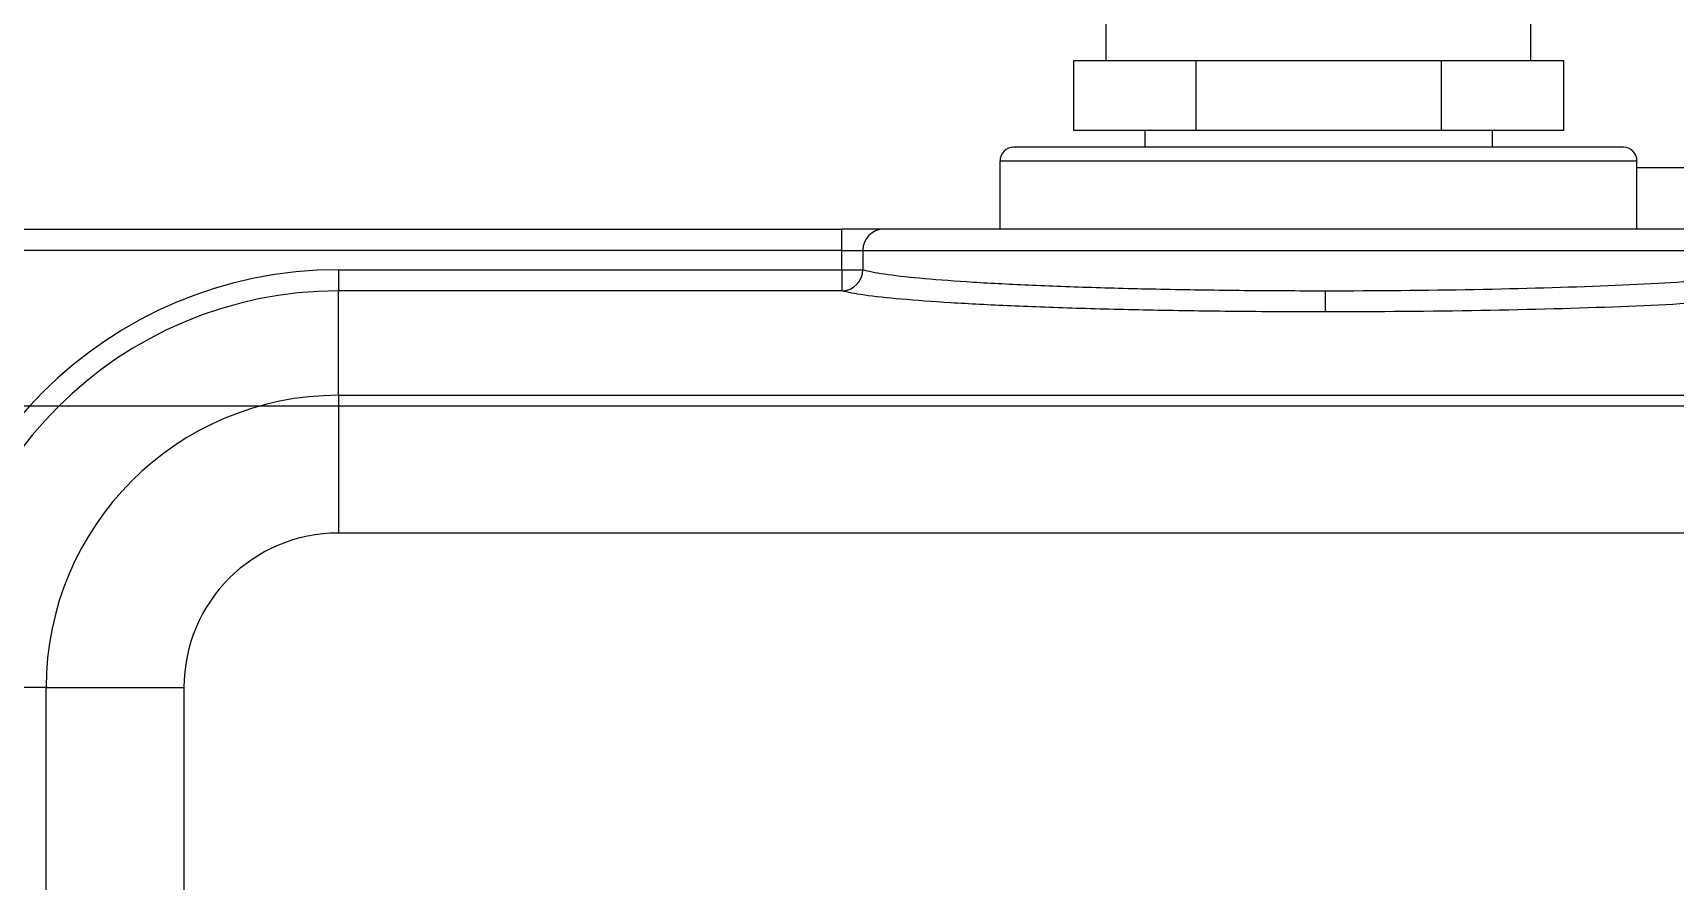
# Model space of a CAD drawing. Header units: inches. Extents: x -883 to 808, y -248 to 1051.
# Drawn here: x -282.78 to -278.912, y 738.018 to 740.017 of the extents above; entities that cross this region are included whole.
import ezdxf

# ---------------------------------------------------------------- set-up
doc = ezdxf.new("R2010")
doc.units = ezdxf.units.IN
doc.header["$MEASUREMENT"] = 0
doc.layers.get('0').update_dxf_attribs({"linetype": 'CONTINUOUS'})
doc.layers.add('EQUIPMENT - COMPRESSORS', color=41, linetype='CONTINUOUS')
doc.layers.add('P-HSS', color=6, linetype='CONTINUOUS')

# ---------------------------------------------------------------- blocks, each defined once
blk = doc.blocks.new('A$Cb802d3fd')
for p, q in [((98.5278, 42.9851), (98.5278, 43.2311)), ((99.5578, 41.1108), (99.5578, 43.2364)), ((99.6078, 43.2364), (99.6078, 41.1108)), ((96.0278, 42.9851), (98.5278, 42.9851)), ((98.5278, 42.9851), (98.5278, 42.6605)), ((98.5278, 42.6605), (96.0278, 42.6605)), ((98.892, 38.8604), (98.892, 42.2964)), ((99.2165, 42.2964), (98.892, 42.2964)), ((99.2165, 42.2964), (99.4626, 42.2964)), ((99.2165, 42.2964), (99.2165, 38.8604)), ((99.5125, 42.2964), (99.4626, 42.2964)), ((99.4626, 41.1108), (99.4626, 42.2964)), ((99.5125, 42.2964), (99.5125, 41.1108)), ((99.5125, 41.1108), (99.4626, 41.1108)), ((99.5125, 41.1108), (99.5125, 41.0616)), ((99.5125, 41.1108), (99.5578, 41.1108)), ((99.5578, 41.1108), (99.6078, 41.1108)), ((99.5578, 41.1108), (99.5578, 41.0616)), ((99.6078, 41.0125), (99.6078, 41.1108)), ((99.5578, 41.0616), (99.5125, 41.0616)), ((99.5578, 41.0616), (99.5578, 38.8831)), ((99.6078, 38.9322), (99.6078, 41.0125)), ((99.4809, 40.7602), (99.4809, 40.7602)), ((99.6078, 40.7385), (99.7691, 40.7385)), ((99.7691, 40.7385), (99.7691, 39.2385)), ((99.8011, 39.2705), (99.8011, 40.7065)), ((99.8405, 40.2772), (99.8405, 40.5659)), ((100.0055, 40.5659), (99.8405, 40.5659)), ((100.0055, 40.5659), (100.0055, 40.4215)), ((100.0055, 40.4885), (100.1625, 40.4885)), ((100.0055, 40.4215), (100.0055, 40.2772)), ((99.8405, 40.3972), (99.8011, 40.3972)), ((99.8405, 39.6998), (99.8405, 40.2772)), ((100.0055, 40.2772), (99.8405, 40.2772)), ((100.0055, 40.2772), (100.0055, 39.9885)), ((99.4629, 39.9724), (99.413, 39.9724)), ((100.0055, 39.9885), (100.0055, 39.6998)), ((99.8405, 39.4111), (99.8405, 39.6998)), ((100.0055, 39.6998), (99.8405, 39.6998)), ((100.0055, 39.6998), (100.0055, 39.5555)), ((99.8405, 39.5797), (99.8011, 39.5797)), ((100.0055, 39.5555), (100.0055, 39.4111)), ((100.0055, 39.4885), (100.1625, 39.4885)), ((100.0055, 39.4111), (99.8405, 39.4111)), ((99.6078, 39.2385), (99.7691, 39.2385)), ((99.7528, 38.4635), (99.7528, 39.2385))]:
    blk.add_line(p, q)
for centre, radius, start, end in [((98.5278, 42.2964), 0.9847, 0, 90), ((98.5278, 42.2964), 0.9348, 0, 90), ((98.5278, 42.2964), 0.6887, 0, 90), ((98.5278, 42.2964), 0.3642, 0, 90), ((99.7691, 40.7065), 0.032, 0, 90), ((99.7691, 39.2705), 0.032, 270, 0)]:
    blk.add_arc(centre, radius, start, end)
for centre, major_axis, ratio, start_param, end_param in [((99.5125, 41.1108), (-0.0481, 0.0135), 0.981797, 0.27916, 1.840375), ((99.5578, 41.0125), (0.05, 0), 0.983099, 0, 1.570796)]:
    blk.add_ellipse(centre, major_axis=major_axis, ratio=ratio, start_param=start_param, end_param=end_param)
for points, knots in [([(99.413, 39.9724), (99.413, 40.0393), (99.4133, 40.1062), (99.4139, 40.1721), (99.4145, 40.238), (99.4154, 40.3029), (99.4166, 40.3658), (99.4178, 40.4287), (99.4193, 40.4897), (99.421, 40.5478), (99.4228, 40.6058), (99.4248, 40.661), (99.427, 40.7125), (99.4292, 40.7639), (99.4317, 40.8117), (99.4344, 40.855), (99.4371, 40.8983), (99.4399, 40.9372), (99.443, 40.971), (99.446, 41.0049), (99.4492, 41.0338), (99.4524, 41.0572), (99.4557, 41.0806), (99.4591, 41.0985), (99.4626, 41.1108)], [0, 0, 0, 0, 0.173335, 0.173335, 0.173335, 0.346671, 0.346671, 0.346671, 0.520006, 0.520006, 0.520006, 0.693342, 0.693342, 0.693342, 0.866677, 0.866677, 0.866677, 1.040013, 1.040013, 1.040013, 1.213348, 1.213348, 1.213348, 1.386684, 1.386684, 1.386684, 1.386684]), ([(99.5125, 41.0616), (99.509, 41.0499), (99.5057, 41.0327), (99.4991, 40.9879), (99.4959, 40.9603), (99.4899, 40.8955), (99.487, 40.8583), (99.4816, 40.7754), (99.4792, 40.7297), (99.4747, 40.6313), (99.4727, 40.5785), (99.4692, 40.4674), (99.4677, 40.409), (99.4653, 40.2886), (99.4644, 40.2265), (99.4632, 40.1004), (99.4629, 40.0364), (99.4629, 39.9724)], [4.896502, 4.896502, 4.896502, 4.896502, 5.069837, 5.069837, 5.243173, 5.243173, 5.416508, 5.416508, 5.589843, 5.589843, 5.763179, 5.763179, 5.936514, 5.936514, 6.10985, 6.10985, 6.283185, 6.283185, 6.283185, 6.283185]), ([(99.4567, 38.8604), (99.4505, 38.8951), (99.4445, 38.9491), (99.4392, 39.0198), (99.4338, 39.0905), (99.4291, 39.1777), (99.4251, 39.2771), (99.4212, 39.3765), (99.4182, 39.488), (99.4161, 39.6059), (99.414, 39.7238), (99.413, 39.8481), (99.413, 39.9724)], [4.995194, 4.995194, 4.995194, 4.995194, 5.317192, 5.317192, 5.317192, 5.63919, 5.63919, 5.63919, 5.961188, 5.961188, 5.961188, 6.283185, 6.283185, 6.283185, 6.283185]), ([(99.4629, 39.9724), (99.4629, 39.8534), (99.464, 39.7345), (99.4681, 39.5089), (99.4712, 39.4022), (99.479, 39.212), (99.4837, 39.1285), (99.4945, 38.9933), (99.5004, 38.9416), (99.5067, 38.9084)], [0, 0, 0, 0, 0.321998, 0.321998, 0.643995, 0.643995, 0.965993, 0.965993, 1.287991, 1.287991, 1.287991, 1.287991])]:
    blk.add_open_spline(points, degree=3, knots=knots)

msp = doc.modelspace()

# ---------------------------------------------------------------- linework, layer by layer
at = {"layer": 'P-HSS'}
msp.add_line((-310.1521, 739.13825), (-264.64807, 739.13825), dxfattribs=at)

# ---------------------------------------------------------------- block references
at = {"layer": 'EQUIPMENT - COMPRESSORS', "rotation": 89.99999999999999}
msp.add_blockref('A$Cb802d3fd', (-239.76357, 639.94644), dxfattribs=at)

doc.saveas('drawing.dxf')
